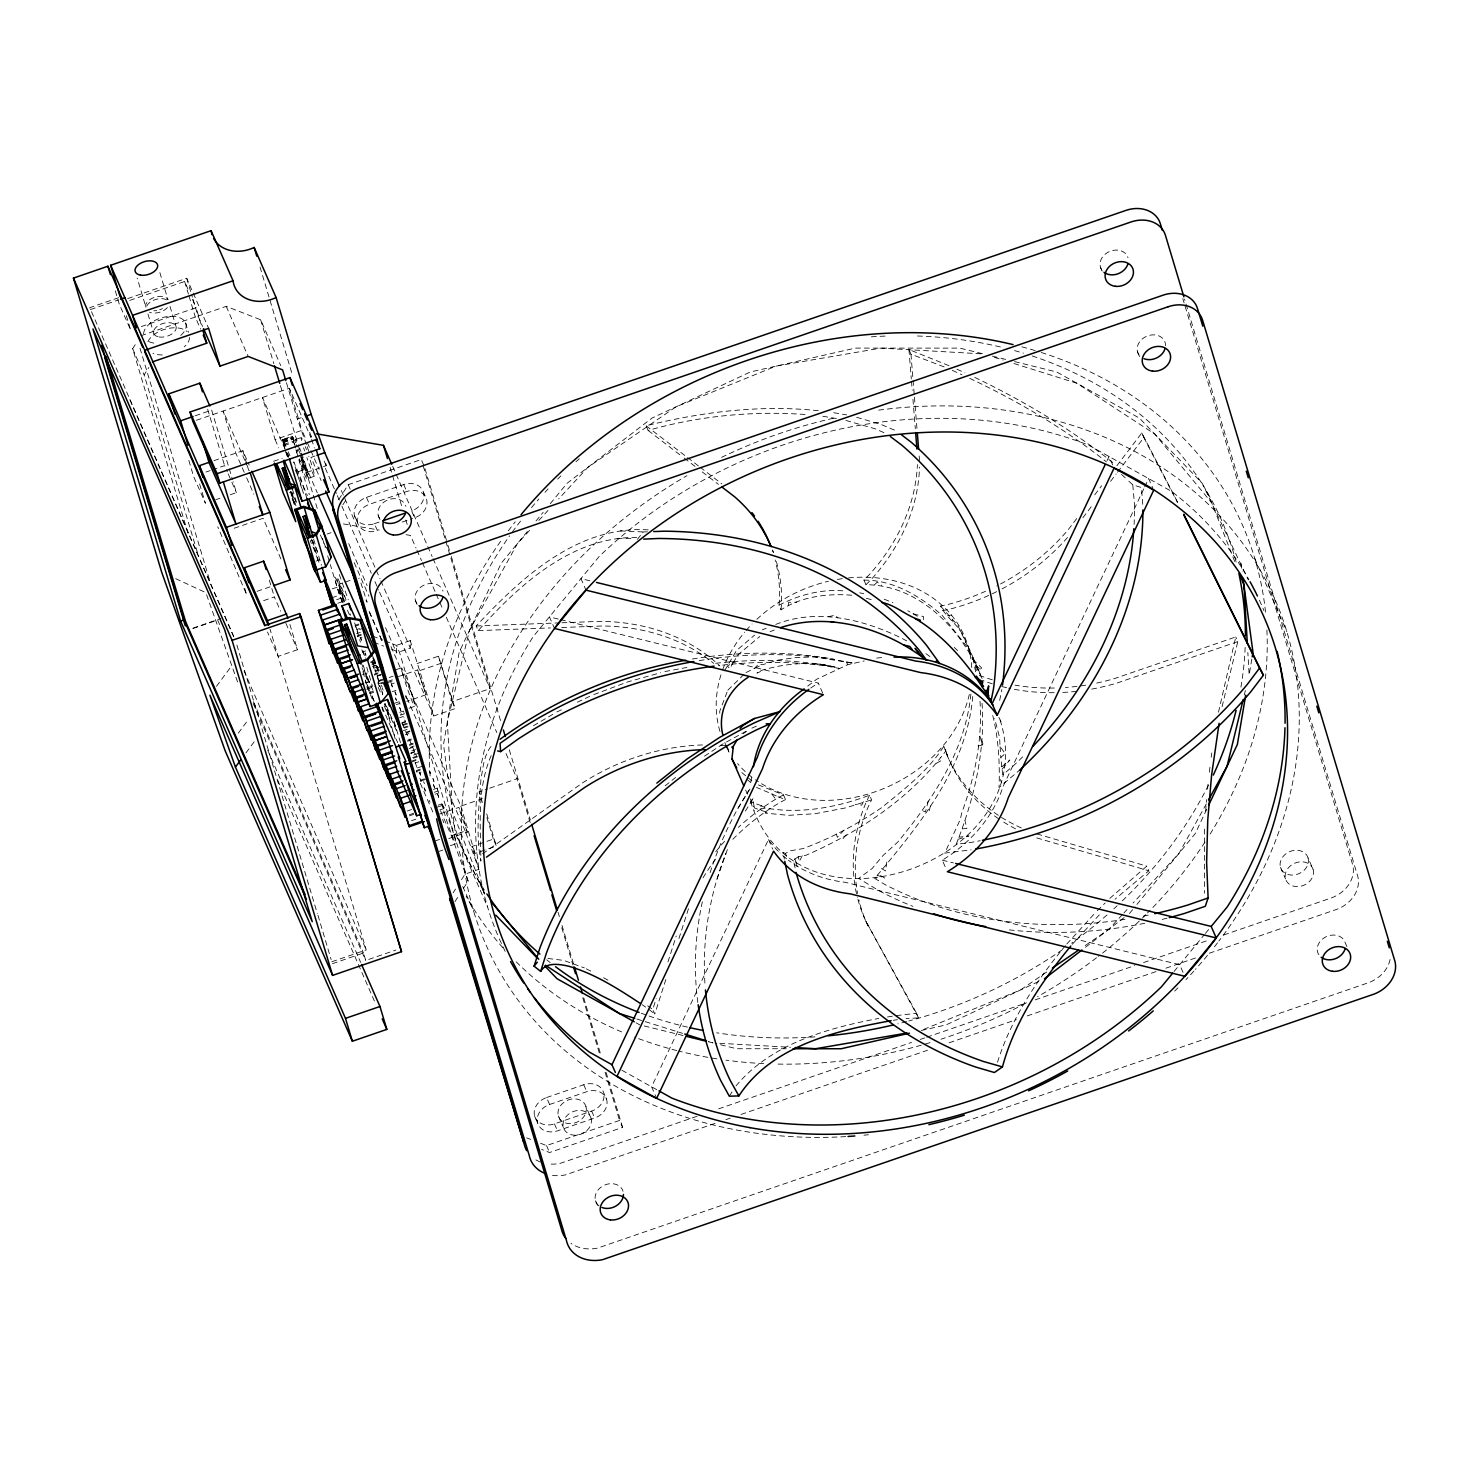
<?xml version="1.0" encoding="UTF-8"?>
<svg xmlns="http://www.w3.org/2000/svg" width="1469" height="1469" viewBox="0 0 1469 1469"><rect width="100%" height="100%" fill="white"/><g stroke="black" fill="none" stroke-linecap="round" stroke-linejoin="round"><path stroke-width="0.75" stroke-dasharray="5 3.75" d="M367.47 686.078L367.489 685.05L369.564 690.889M1204.58 829.122L1204.543 893.225M1205.682 811.053L1206.49 799.669M851.726 595.22C827.524 593.311 801.633 596.469 781.012 609.819L778.992 605.191L779.562 598.434A197.544 161.425 -23.7 0 0 775.191 560.001M781.012 609.819L781.6 603.08A197.544 161.425 -23.7 0 0 776.091 560.552M788.449 605.173L788.688 602.29L796.767 602.217M923.303 619.716L923.56 616.631L913.02 613.73L907.769 610.737M970.88 694.121C965.372 750.328 932.833 799.558 897.706 842.141L883.034 855.491L872.072 868.565L858.649 878.425L879.545 891.022A394.5 322.372 -23.7 0 0 912.873 906.336M972.772 696.398C966.565 767.956 918.749 825.817 874.679 878.425L885.274 884.705A390.387 319.012 -23.7 0 0 1126.08 919.172M1207.536 789.11L1208.179 782.775M1209.336 772.18L1210.162 765.771M1211.227 757.233L1211.778 752.954M284.105 446.117L282.544 439.58L292.349 436.256L297.215 446.907M886.799 862.009L885.532 870.952L881.382 868.436M992.713 715.495C998.663 738.778 999.893 763.715 999.03 787.549L1019.486 770.27M980.007 701.337C982.632 739.329 974.847 777.138 961.828 812.669L960.285 819.445L944.751 853.122L971.156 849.835M982.045 703.302C985.46 751.651 973.855 799.669 956.209 844.326L971.395 842.343A390.387 319.012 -23.7 0 0 980.245 840.709M750.806 782.353L751.944 775.632M750.622 801.431C796.363 952.206 1049.086 859.438 999.012 716.78M1251.808 659.085L1249.146 674.877L1247.842 652.42M1218.48 712.208L1235.76 636.958L1114.659 678.513A197.544 161.425 -23.7 0 1 1094.662 683.507M999.673 700.401L1001.895 689.53M1222.098 706.644L1237.798 641.604L1235.76 636.958M1244.28 694.966L1245.363 690.503M928.298 800.991L925.415 811.971L922.477 810.631M930.483 805.93L929.106 811.108L927.729 810.466M717.019 879.068L727.651 848.825M997.488 1062.252C1011.131 1018.935 1036.655 980.3 1065.466 945.595M665.843 979.511L654.788 1014.051L652.75 1009.423L656.202 998.626M667.954 961.92L676.236 936.01M678.953 938.489L689.31 906.098M727.063 692.119L719.718 711.363L719.883 714.944M778.331 851.341A131.384 107.366 -23.7 0 1 768.507 839.57L651.593 1086.803L656.661 1098.371M1107.075 460.623L1109.022 456.492L1114.09 468.06M1143.763 488.92L1003.18 786.209A131.384 107.366 -23.7 0 1 942.29 860.173L945.65 867.885M1144.755 486.863L1148.648 478.6L1152.871 488.241M1206.784 809.18L1195.215 833.639L1136.418 905.051M764.798 807.601L761.346 805.71L759.583 809.327L765.533 808.023C800.532 814.157 836.504 807.601 869.575 795.206L871.613 799.852L868.363 806.499A197.544 161.425 -23.7 0 0 857.584 893.629M766.965 812.541L765.808 811.916L765.202 813.128L788.467 815.332L815.056 813.734L845.52 807.913L871.613 799.852M863.405 801.725L861.734 805.141L855.087 804.443M869.575 795.206L866.324 801.854A197.544 161.425 -23.7 0 0 857.363 897.339M727.871 690.173L744.342 674.032M802.258 855.711L799.301 861.532L798.328 856.739L805.948 855.27C859.53 831.95 910.321 798.236 945.871 750.934L943.832 746.289C928.151 770.913 904.555 788.982 882.208 807.179L881.804 807.546C857.125 824.293 830.94 838.322 803.029 848.605L790.267 850.79L785.401 853.416L783.014 852.516L784.354 859.126M491.197 755.617C476.727 788.412 480.602 826.111 480.896 861.128C475.589 834.851 479.004 806.591 480.914 779.727C483.117 767.663 483.778 753.579 492.886 744.342M1206.343 803.855L1179.111 853.195L1133.15 902.958M298.078 471.788L303.973 469.603L301.237 460.091M710.151 872.604A394.5 322.372 -23.7 0 1 738.081 808.115L748.841 790.212M724.474 670.874L736.428 650.602L754.644 635.085M733.619 661.968L729.799 668.56L727.43 666.026L733.619 661.968L738.173 654.586L759.822 636.499M745.426 811.072L753.009 798.732L754.589 810.502M738.081 808.115L751.393 786.723M188.032 533.302L132.651 348.704L136.213 343.14M197.305 552.16L144.127 374.87L148.865 367.47M338.696 499.644L348.245 484.678L421.272 459.54L424.321 466.481M342.92 504.712L346.5 499.093M453.131 892.821L455.519 889.076M461.486 879.729L465.067 874.128L478.857 869.373L471.99 846.475L484.807 842.068M454.986 901.617L458.567 896.017M463.341 888.543L468.115 881.069L399.495 652.328L396.446 645.387L384.529 640.741M729.303 1096.186L732.645 1091.045M301.127 457.869L306.892 472.339L303.495 459.724M306.892 472.339L326.191 465.691L325.677 462.386M350.118 580.347L339.266 584.24L344.756 601.904M426.047 694.745L417.655 669.937L426.047 694.745L406.766 701.374M439.598 814.028L458.897 807.399L464.167 820.638L467.289 832.188L447.99 838.836M750.843 800.789L753.009 798.732M216.457 686.335L230.89 666.871M238.309 733.16L247.49 720.746M245.947 752.899L255.129 740.505M1076.685 518.557L1068.367 529.483A197.544 161.425 -23.7 0 1 996.772 585.929M1094.699 494.869L1101.64 485.762M1116.881 465.728L1141.817 432.933L1177.936 502.839M1082.873 517.731L1092.587 504.969M1110.601 481.299L1116.146 474.01M1117.523 472.192L1143.855 437.578L1141.817 432.933M648.196 529.868C577.501 525.388 520.981 577.905 476.213 625.978L478.251 630.623C519.402 584.368 573.167 535.359 639.29 537.489M637.399 539.38L643.183 531.962L647.407 531.815M527.389 531.466L501.26 563.196L459.136 652.291L443.509 744.544L455.482 833.639L487.543 906.869M535.983 521.036L543.163 512.332M550.287 503.665L567.034 483.319L651.979 418.096L750.292 371.988L855.289 348.098L959.808 348.116L983.514 353.956L880.867 348.116L775.999 366.13L676.052 406.803L587.839 467.362L558.716 498.872M1129.441 913.516L1135.023 906.74M1174.08 971.486L1204.011 935.11M1205.443 933.384L1211.19 926.425M377.9 683.177L380.508 680.074M1002.06 769.26L1009.846 760.006L1001.785 766.836L1002.776 774.806L1014.106 765.11A390.387 319.012 -23.7 0 0 1025.233 754.313M1066.825 943.979L1095.764 912.249M1072.278 944.292L1101.383 912.58M735.987 1085.922C770.986 1043.89 827.084 1028.208 878.774 1018.421M746.032 672.545L754.772 668.175L758.206 664.337L762.503 664.722L777.376 660.187L795.317 657.616L814.248 656.882L853.82 663.309L828.883 658.571A394.5 322.372 -23.7 0 0 696.122 661.142M844.106 829.948L837.422 837.367L836.228 833.823M846.273 834.906L843.133 838.395L842.563 836.724M529.611 530.382L517.363 543.659L469.437 630.495L447.329 721.958L452.544 811.824L484.733 893.96L455.482 833.639M538.811 520.43L547.992 510.477M1122.426 914.563L1108.636 929.491L1082.359 947.523M1123.969 912.892L1127.035 909.586M981.586 677.907C962.966 630.678 919.686 584.901 865.976 584.735L863.937 580.09L869.832 574.104A197.544 161.425 -23.7 0 0 917.39 464.626M865.976 584.735L871.851 578.749A197.544 161.425 -23.7 0 0 919.502 467.069M874.606 584.735L877.195 582.11L881.62 585.286M977.932 670.066L979.382 668.597L975.453 664.796M1097.325 910.707L1105.147 902.994M798.328 856.739L793.444 860.081L795.592 870.309M1109.829 898.367L1146.793 866.141L1148.813 870.786L1115.136 899.138M1001.785 766.836L1000.848 757.38L1005.292 753.615L1000.077 746.674L999.599 737.622L994.66 718.525M665.126 785.842L675.593 777.468M807.711 686.133L816.635 679.266L847.686 664.704L864.213 660.958M1085.481 947.266L1124.244 917.519M482.548 853.856L582.367 782.995A197.544 161.425 -23.7 0 1 703.118 744.93M1046.699 972.001L1020.422 990.033L922.569 1029.861M743.277 733.6L746.27 731.58M704.459 756.204L723.244 743.736L746.142 731.268M778.992 605.191C798.512 595.11 820.62 589.069 842.839 590.832M533.449 725.704L554.933 713.108M936.414 763.274L941.427 760.483L940.417 757.527M758.39 784.923L783.473 794.894L785.511 799.54L778.093 796.786L775.099 798.42L771.739 793.829L756.498 787.421M783.473 794.894L776.495 798.714A197.544 161.425 -23.7 0 0 738.319 827.378M785.511 799.54L778.515 803.341A197.544 161.425 -23.7 0 0 732.352 839.846M556.88 711.969L563.031 709.031M577.39 702.219L589.693 696.361M1038.473 981.567L946.183 1024.866L920.475 1030.705M754.772 668.175L762.503 664.722M760.593 671.498L756.939 673.114L758.555 671.315C784.262 663.18 813.312 660.26 839.644 668.487L825.707 665.916A390.387 319.012 -23.7 0 0 718.598 665.567M751.871 728.147L757.031 725.888M762.356 629.815L766.194 628.273M775.742 624.435C816.544 608.019 862.578 619.202 900.644 637.693L906.722 640.888M770.105 631.688L774.292 630.017M593.862 694.58L627.869 681.855L660.517 672.765M336.621 599.719L340.477 598.379L330.305 564.592M337.778 603.245L341.634 601.923L340.477 598.379M118.677 297.711L89.738 307.682L233.736 636.481M90.417 309.592L118.401 299.951M127.638 298.611L186.71 278.265L208.635 328.322M129.786 300.392L184.635 281.497L189.042 291.578M141.263 326.577L196.111 307.682L201.749 326.485M140.932 335.74L195.285 317.01L200.574 329.093M193.008 299.272L198.04 316.074L226.226 306.36L260.656 319.765L280.763 365.671M195.12 415.819L211.665 410.126L232.506 479.573M196.332 420.281L289.356 388.257L310.951 437.578M306.433 444.63L297.344 419.087L303.257 417.049M213.905 460.66L242.844 450.708L249.142 465.085M288.585 457.116L262.474 397.493L275.107 439.598L301.971 430.344L306.488 440.627M282.525 439.745L292.478 436.403L298.189 457.593M282.599 440.369L292.827 437.027M282.672 440.829L292.331 437.505M282.544 439.58L283.407 440.81L293.065 437.487M282.966 442.04L292.606 438.717M283.407 440.81L283.903 441.875L293.543 438.552M283.15 442.775L292.79 439.451M295.636 439.47L301.145 437.578M283.627 444.483L293.267 441.159M205.991 472.026L210.122 470.613M212.197 469.896L224.592 465.618L227.328 471.843M283.958 445.621L293.616 442.298M273.638 461.266L282.25 458.291M314.899 456.051L310.969 457.41L321.087 480.528M215.741 499.717L219.873 498.303M230.211 494.741L236.399 492.611L233.149 481.759M308.967 478.104L314.495 476.213A20.437 1.175 71 0 0 308.802 456.18M289.558 492.611L291.633 491.895L295.857 501.535M292.092 498.395L294.626 504.179L296.683 503.463M234.177 528.252L263.116 518.282L281.112 559.395M354.58 515.986A16.783 13.717 -23.7 0 0 374.393 523.698L377.423 530.64A16.783 13.717 -23.7 0 1 357.628 522.927L354.58 515.986A16.783 13.717 -23.7 0 1 366.479 497.367L403.7 484.55A16.783 13.717 -23.7 0 1 423.494 492.262L426.524 499.203A16.783 13.717 -23.7 0 1 414.644 517.822L411.595 510.9A16.783 13.717 -23.7 0 0 423.494 492.262M357.628 522.927A16.783 13.717 -23.7 0 1 369.527 504.289L406.729 491.491A16.783 13.717 -23.7 0 1 426.524 499.203M327.091 534.055L331.039 532.696M374.393 523.698L380.581 521.568M402.231 522.101L412.569 518.539M316 561.121L319.618 559.891M257.038 591.328L271.508 586.351M263.63 600.637L274.354 596.947L280.579 611.159M193.082 628.089L221.084 618.449M192.843 628.548L217.651 620.01L220.405 626.29M332.269 588.775L338.292 586.957L343.819 601.684M331.755 597.828L339.468 595.165M355.076 625.317L358.803 624.031M355.094 626.253L358.822 624.968M289.889 624.472L297.472 649.739L278.174 656.386L267.505 632.019M356.086 627.538L356.93 629.466L360.658 628.181M364.404 627.851L356.949 630.403L357.793 632.331L356.93 629.466M356.6 633.653L360.327 632.368M361.172 634.296L357.444 635.581L358.307 638.446L362.017 637.16M357.463 636.518L361.172 635.232M362.2 652.126L365.652 650.932M410.237 640.631L396.446 645.387L396.575 652.879L410.347 648.123L410.237 640.631L433.777 715.954L455.151 708.609L438.46 656.184L417.104 663.547M371.124 661.913L374.834 660.646M371.969 663.841L375.678 662.574M371.969 664.778L375.697 663.511M381.279 666.393L373.824 668.946L372.979 666.081L376.688 664.796M372.814 666.706L376.541 665.439M377.533 666.724L373.824 668.009L372.979 666.081M362.568 674.602L369.453 672.233M374.668 670.874L378.396 669.589M375.348 671.553L382.785 669.001M374.32 674.124L378.047 672.839M374.338 675.061L378.066 673.775M382.619 679.229L378.892 680.514L377.184 675.722L384.639 673.151M377.037 676.346L380.765 675.061M396.024 669.699L401.551 667.807M365.12 682.993L369.417 681.524L372.942 690.32M363.265 665.31L368.278 682.057L366.222 682.773L361.833 668.12M389.248 677.484L393.104 676.162M385.135 679.266L377.698 681.836L379.406 686.629L378.561 684.701L385.998 682.13M398.356 676.585L417.655 669.937M367.213 687.823L371.528 686.317M378.543 683.764L385.98 681.194M388.477 681.157L392.333 679.816M420.134 670.488L441.508 663.125M366.681 689.255L375.293 686.298M387.467 682.644L393.251 680.661M390.717 682.149L391.562 684.077L395.51 682.571M369.325 692.633L373.64 691.146M369.343 693.754L373.659 692.321M392.131 691.697L396.006 690.375M394.463 703.302L400.247 701.319M396.281 704.624L399.99 703.357L399.146 701.429L400.009 704.294M409.098 708.26L414.607 706.369A20.437 1.175 71 0 0 406.27 678.586A20.437 1.175 71 0 0 403.351 676.291A20.437 1.175 71 0 0 414.607 706.369M399.66 712.336L403.369 711.051L404.214 712.979L400.504 714.265M400.504 715.201L404.232 713.916L403.369 711.051M399.495 717.772L403.222 716.486M438.46 656.184L452.103 701.668L490.003 688.63L422.595 463.91M402.01 722.619L405.738 721.334M401.863 723.244L405.591 721.958L403.883 717.166M402.855 724.548L406.582 723.262M402.873 725.484L408.455 723.556M403.718 727.412L407.427 726.127M404.379 728.091L408.107 726.806M403.369 730.662L407.078 729.377M406.234 732.241L409.961 730.974M406.087 732.884L409.796 731.599M405.224 734.812L408.933 733.527M407.574 740.284L411.302 739.017M407.592 741.221L411.32 739.954M409.429 744.452L413.156 743.167M409.447 745.389L413.175 744.104M410.292 747.317L414.019 746.032M409.098 748.639L412.826 747.354M411.816 750.861L415.543 749.576M414.662 751.522L410.953 752.807L411.797 754.735L415.507 753.45M410.806 753.432L414.515 752.146M413.67 755.029L419.253 753.101M412.66 757.582L416.37 756.315M413.322 758.279L420.758 755.709M412.293 760.832L416.021 759.565M412.312 761.768L416.039 760.501M415.011 763.072L418.738 761.787M417.527 767.901L423.109 765.992M420.244 769.187L416.517 770.472L417.38 773.337L421.107 772.051M420.263 770.123L416.535 771.409L417.38 773.337M424.468 778.827L420.74 780.112L421.603 782.977L419.895 778.184M420.758 781.049L428.195 778.478M433.41 789.422L437.138 788.137L437.982 790.065L438.827 792.929L435.118 794.215M434.273 792.287L437.982 791.001L438.827 792.929M407.299 810.961L411.595 809.492M409.41 814.689L413.707 813.22M438.129 805.159L441.857 803.892L442.702 805.82L443.565 808.684L439.837 809.952M409.41 815.846L413.725 814.359M482.383 802.551L479.151 791.809L487.561 788.908M489.673 788.174L517.051 778.754L530.18 822.567M437.266 807.142L442.775 805.251M411.54 820.675L415.837 819.206M390.974 646.599L460.825 806.095L482.181 798.75L479.151 791.809M435.705 840.764L439.562 839.423M440.48 810.723L451.442 835.806L465.232 831.05L478.857 869.373M450.322 845.722L455.831 843.812A20.437 1.175 71 0 0 447.512 816.048A20.437 1.175 71 0 0 444.593 813.753A20.437 1.175 71 0 0 455.831 843.812M439.011 851.396L442.867 850.055M486.937 841.315L493.345 839.111L496.375 846.052L475.02 853.416L471.99 846.475M331.792 961.754L366.24 949.892L270.021 629.191M332.471 963.664L363.486 952.995L365.708 960.451L395.859 950.057M546.56 1097.545L583.762 1084.746A16.783 13.717 -23.7 0 1 603.557 1092.459L606.605 1099.4A16.783 13.717 -23.7 0 1 594.706 1118.019L557.486 1130.836A16.783 13.717 -23.7 0 1 537.691 1123.124L534.661 1116.183A16.783 13.717 -23.7 0 1 546.56 1097.545L549.59 1104.486A16.783 13.717 -23.7 0 0 537.691 1123.124M549.59 1104.486L586.792 1091.687A16.783 13.717 -23.7 0 1 606.605 1099.4M534.661 1116.183A16.783 13.717 -23.7 0 0 554.456 1123.895L591.658 1111.097A16.783 13.717 -23.7 0 0 603.557 1092.459M540.555 1143.268L546.523 1145.581L619.551 1120.443L622.599 1127.384L549.553 1152.522L541.602 1149.419M696.967 1116.311L560.405 1163.319A34.668 28.333 -23.7 0 1 548.047 1163.889M718.653 1108.838L911.588 1042.421M920.255 1039.446L924.589 1037.94M926.755 1037.206L1026.482 1002.868M1035.149 999.893L1134.858 965.555M1143.543 962.562L1208.565 940.178M1223.75 934.963L1332.126 897.651A30.739 25.12 -23.7 0 0 1352.82 865.241L1184.767 305.093M715.036 1123.399L565.455 1174.888A34.668 28.333 -23.7 0 1 549.204 1174.741M725.87 1119.653L730.222 1118.166M741.055 1114.438L927.49 1050.262M949.158 1042.788L1016.364 1019.651M1027.198 1015.924L1157.278 971.156M1165.945 968.163L1196.299 957.715M1209.299 953.234L1337.194 909.201A30.739 25.12 -23.7 0 0 1357.889 876.809L1184.565 299.088M1237.798 641.604L1116.697 683.158A197.544 161.425 -23.7 0 1 1089.961 689.402M818.343 410.714C760.63 404.544 702.182 411.871 646.066 425.771L648.104 430.417C699.575 415.69 754.038 410.604 807.417 414.644M957.935 839.35L968.916 835.953L958.743 837.22M876.681 658.112L885.238 657.176M965.794 642.467C962.213 627.098 947.083 619.312 940.527 606.054L948.405 604.347A197.544 161.425 -23.7 0 0 985.534 591.291M942.565 610.7L950.443 608.992A197.544 161.425 -23.7 0 0 996.937 591.511M947.468 615.786L951.508 614.905L952.995 621.92M981.494 744.361L982.926 744.048L982.118 741.037M978.079 745.977L982.375 745.058L979.952 736.098M828.479 616.649L835.328 615.217L837.844 617.916M692.358 659.012C739.036 651.428 787.255 650.877 833.859 659.177M664.888 671.553L686.923 667.44M887.46 1016.989L893.978 1015.924M893.244 1020.331L897.467 1019.633M962.305 828.902L966.896 828.332L964.894 820.271M896.237 1015.648L916.546 1013.224L918.584 1017.87L906.079 1018.605M715.605 663.29C754.772 658.846 794.821 659.25 833.566 666.687M476.213 625.978L559.689 622.874M561.929 622.783L600.288 621.35A197.544 161.425 -23.7 0 1 719.865 665.934M478.251 630.623L550.434 627.924M561.709 627.502L602.327 625.996A197.544 161.425 -23.7 0 1 713.659 663.345M620.322 530.897L643.183 531.962M617.219 538.315L633.359 538.572M817.37 664.117L820.694 664.098M786.282 1048.737L736.667 1048.737L715.109 1043.431M547.919 958.486L563.729 960.395L584.313 967.887M719.792 1043.284L790.506 1047.305M863.937 580.09C893.74 579.998 920.659 596.506 942.364 615.566L967.41 647.333L978.538 671.039L981.641 667.899L973.286 659.838M720.691 745.205L726.824 745.756M833.804 412.734L846.621 414.882M822.787 416.26L837.33 418.683M343.452 523.919L379.204 530.07M406.032 534.679L410.494 535.451L416.002 548.047M370.463 662.097L374.742 662.831L380.14 675.171M823.723 664.814L835.439 667.183M859.751 592.797L863.699 593.678M856.629 417.269L881.271 424.541L896.457 430.931M845.85 420.428L875.157 428.783L887.074 434.034M992.383 356.141L1005.696 359.409M1014.565 361.594L1056.707 371.988L1139.411 418.096L1202.266 483.319L1248.319 579.943M589.822 580.788L580.953 578.602L586.021 590.152M558.33 619.073L549.424 616.87L554.492 628.438M560.552 619.624L818.325 683.122L823.393 694.69M942.29 860.173L953.399 862.909M644.212 1025.95L684.132 1035.792M708.517 1041.796L712.961 1042.898L708.609 1041.521M866.379 598.305L873.027 600.087M1036.912 833.915L1146.793 866.141M1036.747 837.899L1148.813 870.786M948.937 365.671L908.944 349.53L910.964 354.176L944.53 367.066M1128.871 481.171L1132.783 484.862L1141.395 487.506L1142.845 505.593M994.384 357.353L1003.07 360.089M1013.941 363.504L1076.942 383.262L1154.799 434.071L1211.741 502.875L1234.841 561.856M636.903 1019.027L682.534 1033.35M884.209 599.205L892.932 602.749M877.011 875.157L884.944 878.205L877.746 873.871M372.612 636.095L382.546 639.97M373.659 642.247L383.593 646.121M391.544 649.225L399.495 652.328M526.655 1137.851L530.621 1139.393M761.346 805.71L752.201 802.331L750.218 798.732M765.808 811.916L754.735 808.115L750.934 801.78M956.907 369.196L964.858 372.851M952.316 370.353L961.956 374.797M969.687 378.341C1018.054 401.147 1064.401 428.599 1106.377 461.817M771.739 793.829L778.093 796.786M175.711 578.657L205.825 592.65M586.296 968.861L592.246 971.762M974.792 377.404C1024.389 401.331 1072.15 429.627 1114.953 464.369M603.594 977.748L609.121 980.778M636.095 1022.81L639.768 1024.866M621.864 1070.222L657.12 1089.888M913.02 613.73L918.162 616.723M647.664 1005.843L652.75 1009.423M642.137 1004.686L645.644 1007.146M925.892 653.668L932.797 658.608M646.066 425.771L685.748 456.198M687.547 457.575L698.363 465.875M700.18 467.271L721.812 483.87M648.104 430.417L682.369 456.694M684.168 458.071L695.002 466.371M702.2 471.916L718.433 484.366M649.151 1009.607L654.788 1014.051M741.827 772.584L751.742 780.755M746.601 779.139L753.028 784.446M1121.563 474.469L1126.062 478.563M954.244 647.407L957.586 650.528M940.527 606.054L957.788 625.372L974.314 660.407L976.646 671.829M303.863 469.805L299.474 458.842M326.191 465.691L322.868 458.108M359.115 578.033L358.711 578.639M339.394 584.038L345.729 600.472M467.289 832.188L458.75 807.601M857.914 899.395A197.544 161.425 -23.7 0 0 865.92 921.302L916.546 1013.224M865.92 921.302L918.584 1017.87M1143.855 437.578L1177.569 502.71M998.883 717.331L1002.648 725.098M726.457 745.444L728.863 750.402M297.197 449.643L297.803 450.965M287.557 452.966L288.842 455.923M365.983 600.105L367.085 602.198L359.795 579.484M1254.783 558.459L1286.844 631.688M1206.673 491.307L1211.741 502.875M1100.428 267.211L1102.117 271.067M1137.557 351.991L1140.091 357.775M1308.053 857.914A14.598 11.936 -23.7 0 1 1290.351 874.955A14.598 11.936 -23.7 0 1 1284.402 855.105A14.598 11.936 -23.7 0 1 1308.053 857.914L1313.121 869.483A14.598 11.936 -23.7 0 1 1295.419 886.505A14.598 11.936 -23.7 0 1 1289.47 866.673A14.598 11.936 -23.7 0 1 1313.121 869.483M1346.871 946.55L1345.182 942.694A14.598 11.936 -23.7 0 0 1326.195 936.708A14.598 11.936 -23.7 0 0 1318.978 954.997M1280.491 867.408L1285.559 878.958M1183.041 972.405L1179.662 964.711L845.079 882.281A131.384 107.366 -23.7 0 1 788.357 860.173M968.053 646.085L982.192 678.403M1000.224 779.47L1001.491 782.353M943.832 746.289L948.148 757.655A197.544 161.425 -23.7 0 0 999.967 819.702M846.419 661.803L847.686 664.704M772.437 550.251L773.41 552.473A197.544 161.425 -23.7 0 0 771.886 548.525M875.891 877.287L876.387 878.425M785.401 853.416L786.668 856.317M768.507 839.57L772.731 849.211M724.823 742.543L729.046 752.165M745.628 790.028L747.464 794.215M403.7 484.55L406.729 491.491M392.664 466.334L432.143 556.512M433.061 558.606L490.003 688.63M416.921 550.14L421.53 560.625M422.448 562.719L435.301 592.08M436.22 594.192L438.974 600.472M439.892 602.584L442.646 608.864M446.319 617.255L496.834 732.609M506.015 753.597L517.051 778.754M378.304 515.803L379.994 519.659M415.433 600.601L417.123 604.457M366.479 497.367L369.527 504.289M452.103 701.668L455.151 708.609M348.245 484.678L351.275 491.619M341.322 490.499L375.366 568.264M376.303 570.358L379.975 578.768M380.893 580.879L410.347 648.123M311.538 436.826L309.702 432.62L311.024 437.027M325.328 468.299L336.364 493.492M337.282 495.586L340.955 503.977M341.873 506.089L371.29 573.241M374.962 581.632L378.635 590.042M379.553 592.136L433.777 715.954M307.388 442.683L319.085 469.401M348.704 543.585L367.121 585.617M385.521 627.649L396.575 652.879M583.762 1084.746L586.792 1091.687M354.213 562.645L368.903 596.212M591.658 1111.097L594.706 1118.019M298.115 449L300.87 455.261M301.788 457.355L317.322 492.849M369.453 611.875L382.252 641.127M585.929 1106.506A14.598 11.936 -23.7 0 1 568.228 1123.546A14.598 11.936 -23.7 0 1 562.278 1103.715A14.598 11.936 -23.7 0 1 585.929 1106.506L590.997 1118.074A14.598 11.936 -23.7 0 1 573.296 1135.115A14.598 11.936 -23.7 0 1 567.346 1115.265A14.598 11.936 -23.7 0 1 590.997 1118.074M369.16 611.673L381.958 640.925M465.232 831.05L405.756 695.259A20.437 1.175 71 0 1 406.858 698.344M479.665 882.41L484.733 893.96M226.226 306.36L248.151 356.434M433.759 780.425L432.914 778.497L434.622 783.289L433.777 781.361M391.58 685.013L392.425 686.941L391.562 684.077M429.554 771.739L430.399 773.649L429.536 770.803M283.903 441.875L287.373 449.808M288.236 451.791L289.981 455.757M296.059 469.639L307.407 495.549M396.281 699.832L395.436 697.904L397.144 702.696M434.255 786.539L433.41 784.611L435.118 789.404L434.273 787.476M438.478 796.18L437.633 794.252L439.341 799.044L438.497 797.116M295.471 470.374L298.923 478.288M404.746 720.03L405.591 721.958M443.565 808.684L441.857 803.892M320.407 534.991L326.467 548.818M373.677 658.204L378.249 668.652M402.047 722.968L416.682 756.406M372.795 657.947L378.194 670.286M275.107 439.598L278.706 447.825M468.115 881.069L451.442 835.806M377.184 675.722L378.892 680.514M381.407 685.362L382.252 687.272M423.605 781.71L424.449 783.638M382.271 688.208L383.115 690.136M365.891 654.862L365.046 652.934L365.891 655.798M382.766 693.386L381.922 691.477L382.785 694.323M429.187 800.311L430.031 802.239M361.815 649.794L365.469 658.149M378.267 687.363L381.022 693.625M386.494 706.148L396.557 729.101M420.318 783.363L433.116 812.596M396.263 730.295L384.658 703.761L395.253 738.907M384.18 705.854L389.707 718.47L385.209 703.449M462.772 886.505L473.771 911.606M382.124 707.048L397.75 742.708M360.988 662.244L369.435 682.681L369.417 681.524M361.98 667.661L368.278 682.057M558.367 1115.999L563.435 1127.568M595.496 1200.797L598.03 1206.582M365.322 680.9L374.54 701.925M366.791 686.519L373.199 701.117M554.456 1123.895L557.486 1130.836M192.568 299.621L196.111 307.682M198.04 316.074L202.612 326.485M546.523 1145.581L549.553 1152.522M244.809 460.348L223.196 411.026L235.83 453.113L245.727 475.717M245.709 462.404L249.308 470.631M246.627 477.774L253.843 494.227M228.228 473.918L230.945 480.143M231.863 482.236L236.399 492.611M285.904 623.333L297.472 649.739M132.651 348.704L144.127 374.87M129.915 399.807L233.736 636.848M244.056 670.892L366.24 949.892M253.421 701.686L363.486 952.995M253.127 703.357L365.708 960.451M267.725 750.218L360.639 962.36M277.641 780.057L374.889 1002.152M343.067 602.878L338.054 586.774M307.186 446.76L309.463 453.15M339.284 574.544L348.226 599.701M367.305 676.676L369.417 682.644M373.787 700.529L371.657 694.525L371.675 695.7M206.596 594.798L238.657 684.995M945.871 750.934L948.148 757.655M394.004 721.114L400.523 742.726M381.867 707.14L383.189 711.529M1182.784 298.501L1184.106 302.889M424.982 468.666L447.366 543.328M448.027 545.513L450.671 554.309M451.332 556.494L500.727 721.169M509.284 749.723L530.364 819.977M558.036 912.194L559.358 916.601M561.984 925.378L573.846 964.894M583.726 997.837L600.858 1054.926M606.128 1072.48L622.599 1127.384M561.727 927.692L572.91 964.931M582.752 997.782L599.848 1054.742M605.099 1072.26L619.551 1120.443M390.056 467.344L401.937 506.897M405.885 520.081L407.207 524.47M486.698 813.789L496.375 846.052M486.9 817.609L493.345 839.111M460.825 806.095L475.02 853.416M437.138 788.137L437.982 791.001M416.865 767.222L415.176 762.429L416.021 765.294M260.031 267.046L292.698 375.991M311.685 439.213L314.311 448.008M372.814 656.386L374.742 662.831M372.318 660.499L382.619 694.855M289.356 388.257L301.971 430.344M286.437 382.693L297.344 419.087M354.635 622.838L360.438 642.155M363.008 650.749L364.955 657.194M366.717 667.165L372.52 686.482M260.656 319.765L273.822 363.633M280.395 385.576L297.491 442.61M298.152 444.795L300.135 451.369M300.796 453.572L312.64 493.051M313.283 495.255L317.231 508.403M298.85 459.779L309.335 494.704M322.445 538.388L325.053 547.111M327.679 555.851L329.644 562.407M306.856 498.395L300.649 477.682L293.727 461.89L302.541 491.215M299.547 480.308L304.414 496.54M313.65 539.27L321.454 565.234M285.372 450.34L287.281 456.675M312.493 540.702L319.636 564.5M311.446 539.013L318.589 562.811M292.441 489.269L297.105 504.4M292.037 492.831L295.948 505.813M292 495.237L294.608 503.885M290.972 492.005L294.626 504.179M290.311 491.381L294.204 504.363M242.844 450.708L248.72 470.319M186.71 278.265L192.366 297.16M184.635 281.497L188.399 294.039M189.024 296.132L195.285 317.01M269.304 580.09L274.354 596.947M185.571 322.794L188.436 332.325M207.662 409.19L224.592 465.618M159.864 272.61L168.017 299.768A11.679 6.702 -16.7 0 0 154.282 297.399A11.679 6.702 -16.7 0 0 145.964 307.37L137.205 278.118M170.018 306.433L175.913 326.1M244.772 588.445L246.7 594.89L217.761 526.783M199.6 483.944L205.403 503.279L193.577 476.305L188.436 459.118M147.965 314.017L153.878 333.702M236.895 645.056L317.286 913.424M317.965 915.334L331.131 959.569M140.014 348.263L209.883 581.1M126.352 315.67L130.723 330.213L119.246 304.028L114.839 289.32M794.802 858.796L797.208 866.985L795.445 858.3M405.591 695.92L406.289 698.344M288.199 457.079L287.226 453.517M296.885 450.193L297.252 451.717M975.636 671.792L972.515 656.312M1240.993 563.215L1242.168 571.937M1132.783 484.862L1134.362 502.747A390.387 319.012 -23.7 0 1 1134.105 524.341M910.964 354.176L914.251 394.904M914.434 397.163L916.987 428.838M919.172 455.996L919.539 460.531M908.944 349.53L911.313 378.947M911.496 381.205L912.212 390.258M912.947 399.311L915.316 428.728M1000.077 746.674L1000.848 757.38M314.495 476.213A20.437 1.175 71 0 1 306.837 457.612M304.616 450.965A20.437 1.175 71 0 1 303.624 447.861M301.549 440.535A20.437 1.175 71 0 1 302.541 439.8M305.332 446.613A20.437 1.175 71 0 1 306.47 449.624M162.453 308.545A11.679 6.702 -16.7 0 1 159.699 309.739M156.761 310.51A11.679 6.702 -16.7 0 1 153.823 310.804M301.531 453.095A20.437 1.175 71 0 1 309.041 477.847A20.437 1.175 71 0 1 301.31 459.522M296.04 442.426A20.437 1.175 71 0 1 297.013 441.71M299.823 448.504A20.437 1.175 71 0 1 300.943 451.516M349.475 614.721A20.437 1.175 71 0 1 347.015 609.139M343.654 600.142A20.437 1.175 71 0 1 337.007 577.115A20.437 1.175 71 0 1 346.39 601.096M350.099 613.803A20.437 1.175 71 0 1 350.338 615.401M442.573 819.482A20.437 1.175 71 0 1 443.73 822.732M167.393 307.535A11.679 6.702 -16.7 0 1 149.489 312.218M146.771 306.066A11.679 6.702 -16.7 0 1 156.43 299.254A11.679 6.702 -16.7 0 1 167.631 300.594M189.611 337.484A21.906 12.56 -16.7 0 1 184.341 346.757M162.38 354.929A21.906 12.56 -16.7 0 1 152.96 353.313M147.892 341.744A21.906 12.56 -16.7 0 1 166.015 328.964A21.906 12.56 -16.7 0 1 186.985 331.498M143.613 333.794A21.906 12.56 -16.7 0 1 173.471 316.404A21.906 12.56 -16.7 0 1 179.622 336.364M153.859 343.122A21.906 12.56 -16.7 0 1 146.239 339.78M379.663 518.612A14.598 11.936 -23.7 0 1 386.88 500.323A14.598 11.936 -23.7 0 1 405.866 506.328M540.427 1162.034A34.668 28.333 -23.7 0 1 533.835 1158.545M1101.787 270.002A14.598 11.936 -23.7 0 1 1109.003 251.732A14.598 11.936 -23.7 0 1 1127.99 257.718M1245.143 647.388A413.432 337.833 -23.7 0 1 1240.809 687.859M1208.436 785.144A413.432 337.833 -23.7 0 1 1118.845 904.169M1117.174 905.73A413.432 337.833 -23.7 0 1 1113.814 908.834M1107.02 914.93A413.432 337.833 -23.7 0 1 1071.636 943.19M1062.289 949.8A413.432 337.833 -23.7 0 1 908.852 1020.973M906.667 1021.561A413.432 337.833 -23.7 0 1 897.834 1023.838M814.964 1036.894A413.432 337.833 -23.7 0 1 716.67 1032.799M687.455 1027.125A413.432 337.833 -23.7 0 1 641.255 1013.224M550.232 962.599A413.432 337.833 -23.7 0 1 546.743 959.808M484.384 890.104A413.432 337.833 -23.7 0 1 509.633 535.818M512.295 532.09A413.432 337.833 -23.7 0 1 521.605 519.751M531.484 507.576A413.432 337.833 -23.7 0 1 538.884 499.019M544.981 492.28A413.432 337.833 -23.7 0 1 548.084 488.938M557.651 479.114A413.432 337.833 -23.7 0 1 560.901 475.901M575.921 461.817A413.432 337.833 -23.7 0 1 579.337 458.787M871.374 336.823A413.432 337.833 -23.7 0 1 887.368 336.015M917.482 335.997A413.432 337.833 -23.7 0 1 1001.142 347.143M1014.583 350.614A413.432 337.833 -23.7 0 1 1023.452 353.184M1032.193 355.957A413.432 337.833 -23.7 0 1 1236.788 564.647M786.613 858.796A131.384 107.366 -23.7 0 1 779.91 852.901M810.723 688.061A131.384 107.366 -23.7 0 1 818.325 683.122M599.058 1205.884A14.598 11.936 -23.7 0 1 602.4 1186.217A14.598 11.936 -23.7 0 1 623.058 1191.304M416.792 603.392A14.598 11.936 -23.7 0 1 424.008 585.121A14.598 11.936 -23.7 0 1 442.995 591.107M1138.916 354.8A14.598 11.936 -23.7 0 1 1147.895 335.795A14.598 11.936 -23.7 0 1 1165.541 345.637M1041.227 352.468A430.656 351.917 -23.7 0 1 1265.727 614.005M1266.902 630.036A430.656 351.917 -23.7 0 1 1209.85 834.484M1204.984 842.104A430.656 351.917 -23.7 0 1 1147.509 912.965M1145.893 914.599A430.656 351.917 -23.7 0 1 1140.954 919.465M1139.301 921.063A430.656 351.917 -23.7 0 1 1098.371 956.337M1096.572 957.733A430.656 351.917 -23.7 0 1 1037.628 996.643M1025.564 1003.272A430.656 351.917 -23.7 0 1 940.986 1039.207M930.079 1042.623A430.656 351.917 -23.7 0 1 923.468 1044.551M921.265 1045.194A430.656 351.917 -23.7 0 1 774.989 1064.015M763.715 1063.611A430.656 351.917 -23.7 0 1 725.961 1060.159M716.909 1058.855A430.656 351.917 -23.7 0 1 710.151 1057.735M707.893 1057.349A430.656 351.917 -23.7 0 1 678.972 1051.143M676.787 1050.592A430.656 351.917 -23.7 0 1 634.479 1037.096M621.699 1031.936A430.656 351.917 -23.7 0 1 515.49 961.148M502.857 947.744A430.656 351.917 -23.7 0 1 466.242 896.31M430.142 775.981A430.656 351.917 -23.7 0 1 501.59 539.949M508.292 530.823A430.656 351.917 -23.7 0 1 515.27 521.789M1021.873 346.831A430.656 351.917 -23.7 0 1 1039.116 351.789M1390.078 959.477A30.739 25.12 -23.7 0 1 1369.273 982.43L597.534 1248.117A34.668 28.333 -23.7 0 1 570.964 1243.343M878.737 410.126A430.656 351.917 -23.7 0 1 1253.424 558.954A430.656 351.917 -23.7 0 1 1218.884 941.06M1217.489 942.878A430.656 351.917 -23.7 0 1 1213.265 948.276M1207.481 955.401A430.656 351.917 -23.7 0 1 1195.435 969.375M1193.893 971.101A430.656 351.917 -23.7 0 1 1186.016 979.566M1177.954 987.829A430.656 351.917 -23.7 0 1 1174.667 991.079M868.491 1134.747A430.656 351.917 -23.7 0 1 863.956 1135.206M845.74 1136.602A430.656 351.917 -23.7 0 1 469.547 895.98A430.656 351.917 -23.7 0 1 686.941 475.699M721.518 457.392A430.656 351.917 -23.7 0 1 836.228 417.618M505.207 951.398A416.058 339.982 -23.7 0 1 498.45 936.836M497.55 934.725A416.058 339.982 -23.7 0 1 533.339 636.426L599.113 556.549A416.058 339.982 -23.7 0 1 1088.768 445.217L1171.472 491.325A416.058 339.982 -23.7 0 1 1248.944 579.741M1259.374 600.178A416.058 339.982 -23.7 0 1 1263.946 610.682M848.458 577.923A131.384 107.366 -23.7 0 1 971.725 667.605M969.32 694.433A131.384 107.366 -23.7 0 1 882.171 789.184A131.384 107.366 -23.7 0 1 755.433 779.764M752.073 777.303A131.384 107.366 -23.7 0 1 746.895 773.061M745.242 771.574A131.384 107.366 -23.7 0 1 737.548 763.586M728.697 751.265A131.384 107.366 -23.7 0 1 725.576 745.554M719.994 731.489A131.384 107.366 -23.7 0 1 721.15 674.216M722.528 670.121A131.384 107.366 -23.7 0 1 744.673 632.147M746.105 630.476A131.384 107.366 -23.7 0 1 752.091 623.976M756.829 619.33A131.384 107.366 -23.7 0 1 828.424 581.265M837.367 579.447A131.384 107.366 -23.7 0 1 846.254 578.162M1076.502 691.311A197.544 161.425 -23.7 0 1 1060.802 692.523M1054.118 692.689A197.544 161.425 -23.7 0 1 1008.652 688.153M1006.577 687.676A197.544 161.425 -23.7 0 1 998.369 685.601M992.328 683.819A197.544 161.425 -23.7 0 1 982.486 680.386M1085.701 685.142A197.544 161.425 -23.7 0 1 1065.484 687.492M1054.32 688.025A197.544 161.425 -23.7 0 1 1015.024 685.142M992.291 679.798A197.544 161.425 -23.7 0 1 978.538 675.005M1148.225 915.114A390.387 319.012 -23.7 0 1 1141.597 916.436M1067.541 537.47A197.544 161.425 -23.7 0 1 998.791 590.575M703.045 877.819A197.544 161.425 -23.7 0 1 717.772 856.445M715.734 851.8A197.544 161.425 -23.7 0 1 725.741 840.048M1015.538 828.828A197.544 161.425 -23.7 0 1 1003.731 822.126M1021.304 827.928A197.544 161.425 -23.7 0 1 946.109 753.009M697.83 1002.464A394.5 322.372 -23.7 0 1 702.549 900.864M867.959 925.947A197.544 161.425 -23.7 0 1 858.906 899.891M704.918 983.11A390.387 319.012 -23.7 0 1 725.833 853.214M1167.047 918.198A394.5 322.372 -23.7 0 1 1160.381 919.851M1144.773 923.285A394.5 322.372 -23.7 0 1 1009.313 929.895M300.3 455.629A21.172 1.212 71 0 1 307.315 479.371A21.172 1.212 71 0 1 299.199 459.834M296.922 452.966A21.172 1.212 71 0 1 295.912 449.771M294.333 444.373A21.172 1.212 71 0 1 295.379 442.848M342.204 602.308A21.172 1.212 71 0 1 334.73 577.115A21.172 1.212 71 0 1 344.095 600.564M287.483 456.951A21.172 1.212 71 0 1 285.996 452.195M284.821 448.155A21.172 1.212 71 0 1 285.555 445.805M312.383 540.188L310.308 540.904L315.376 552.473L317.451 551.756L312.383 540.188M395.785 693.717L394.941 691.789L396.63 696.581L395.785 693.717M400.504 709.472L399.66 707.544L401.368 712.318L400.504 709.472M361.154 639.107L360.309 637.179L362.017 641.971L361.154 639.107M420.226 773.998L419.381 772.07L421.089 776.862L420.226 773.998M424.963 789.753L424.119 787.825L425.826 792.617L424.963 789.753M159.019 336.952A11.679 6.702 -16.7 0 0 176.243 327.826A11.679 6.702 -16.7 0 0 159.423 324.943A11.679 6.702 -16.7 0 0 159.019 336.952"/><path stroke-width="1.5" d="M386.2 731.176L373.291 735.62L375.403 740.431L386.163 736.722L375.403 740.431L383.997 769.077L369.068 725.98L381.995 721.536M390.423 740.798L377.515 745.242L388.202 778.699L383.997 767.975M392.498 751.173L381.72 754.882L392.425 788.339L388.22 777.615M396.722 760.813L385.943 764.523L396.648 797.979L392.443 787.255M398.778 771.188L390.166 774.145L400.872 807.601L396.667 796.914M348.226 644.469L335.318 648.912L346.023 682.369L331.094 639.272L344.021 634.828M350.301 654.843L339.541 658.553L350.228 692.009L346.041 681.341M988.049 695.865L988.6 685.894L986.911 694.121L991.042 701.172L993.43 689.126A390.387 319.012 -23.7 0 0 901.746 445.125L890.324 436.513M743.81 785.86L731.929 758.757L733.306 746.325L737.309 739.531M986.911 694.121C969.209 666.155 947.909 639.823 920.035 621.497L920.145 620.047C906.575 616.264 895.998 605.173 881.877 602.474M753.468 766.671C758.059 735.234 778.588 707.103 804.131 688.888M1245.712 695.112L1237.339 744.544L1208.712 805.085M1252.194 656.827L1252.965 652.309L1243.049 578.474M1219.105 723.299L1211.576 775.301L1207.757 820.014L1206.618 862.45L1208.106 897.945L1205.314 906.281L1184.73 913.351A394.5 322.372 -23.7 0 1 1169.269 917.629M981.788 686.537L982.761 681.781L975.251 677.154M1243.215 699.428L1227.037 766.359L1208.51 799.907M784.795 861.33L787.494 874.551A394.5 322.372 -23.7 0 0 975.343 1066.935L994.403 1072.517L1002.464 1066.916C1014.583 1021.671 1041.301 981.751 1070.809 946.018M656.845 783.106L687.015 759.032L719.479 737.493L754.442 718.488L780.223 711.529L754.423 722.821A394.5 322.372 -23.7 0 0 539.949 947.836L534.073 966.18L540.684 971.395L546.376 953.197A390.387 319.012 -23.7 0 1 757.159 729.56L770.123 723.795L766.139 723.813M615.346 1072.407L611.967 1064.694L757.435 757.086A131.384 107.366 -23.7 0 1 808.85 689.365M997.176 715.293A131.384 107.366 -23.7 0 0 920.604 672.582L586.021 590.152L554.492 628.438L823.393 694.69A131.384 107.366 -23.7 0 0 762.503 768.654L617.035 1076.263L656.661 1098.371L773.575 851.139A131.384 107.366 -23.7 0 0 850.147 893.831L1184.712 976.261L1216.24 937.975L947.34 871.741A131.384 107.366 -23.7 0 0 1008.248 797.777L1153.716 490.169L1114.09 468.06L997.176 715.293L992.108 703.724L1105.129 464.737M698.142 1004.741A394.5 322.372 -23.7 0 0 720.71 1080.56L729.303 1096.186L738.889 1095.929C771.464 1045.781 835.898 1030.687 891.132 1020.68M294.736 509.431L307.388 538.352L316.349 535.267L321.748 525.865L314.825 510.055L303.697 506.346L294.736 509.431L304.193 540.941L316.845 569.843L325.806 566.759L331.204 557.357L321.748 525.865M540.684 971.395C546.119 961.754 559.762 964.197 568.723 966.235C594.78 973.8 617.916 988.674 640.392 1003.474M361.558 964.472L379.957 1006.485L386.824 1029.383L352.358 1041.246L345.49 1018.348L235.444 767.057L240.696 759.969M1183.775 514.903L1259.557 668.064L1247.31 684.389A390.387 319.012 -23.7 0 1 982.467 840.268M1183.757 514.26L1263.377 675.244L1250.89 691.642A394.5 322.372 -23.7 0 1 975.636 849.045M534.073 966.18L537.323 962.232M1172.666 973.176L1161.502 986.746A416.058 339.982 -23.7 0 1 671.829 1098.096L658.957 1090.898M1216.24 937.975L1211.19 926.425L1227.276 906.869A416.058 339.982 -23.7 0 0 1284.971 727.743M338.66 621.222L357.224 663.602L367.562 660.058L375.366 650.712L388.257 693.662L380.453 703.008L370.115 706.571L351.55 664.172L338.66 621.222L348.998 617.659L361.851 619.881M740.119 728.422L743.185 725.355M1044.496 978.74L1081.918 950.002M748.125 677.338C729.101 689.292 717.276 712.116 722.748 734.5M497.569 750.916L500.617 751.614L517.969 739.146A390.387 319.012 -23.7 0 1 714.154 666.136M500.048 739.274C554.713 699.207 618.835 671.829 685.637 660.26M486.441 857.18L584.405 787.641A197.544 161.425 -23.7 0 1 705.157 749.557M1052.337 968.126L1078.613 950.094M743.461 725.172L754.442 718.488M733.306 746.325L731.801 747.152L733.013 748.217M1208.106 897.945L1187.742 905.051A390.387 319.012 -23.7 0 1 1154.854 913.681M352.358 1041.246L225.198 750.879L161.663 572.12L73.45 278.1L107.898 266.238L265.191 625.408L299.639 613.546L300.998 616.631L401.514 951.673L332.6 975.398L209.902 695.204L235.444 767.057M120.054 296.609L110.652 265.283L211.095 230.67L233.057 280.763A32.263 26.369 -23.7 0 0 276.099 297.546L311.134 414.35L324.759 452.672L339.486 486.294M120.55 299.217L124.865 297.73M233.057 280.763L132.596 315.358L136.36 327.881M145.358 350.118L208.635 328.322L219.983 366.13L248.151 356.434L282.581 369.857L285.794 380.563M152.409 361.907L206.762 343.195L202.997 330.654M174.903 414.019L168.843 393.839L199.857 383.152L209.847 405.977M190.052 412.018L289.962 377.606L316.973 439.286L319.801 448.724L219.891 483.117L192.88 421.456L190.052 412.018L217.063 473.679L219.891 483.117M168.843 393.839L180.65 420.813L193.063 416.535M307.186 415.69L311.134 414.35M202.942 477.388L199.435 465.655L209.755 462.092M217.063 473.679L316.973 439.286M316.882 455.372L324.759 452.672M288.346 488.553L282.25 468.28L284.325 467.564L292.441 489.269M282.25 468.28L287.318 479.83L289.393 479.133M284.802 485.376L288.255 484.201M294.479 486.239L287.593 488.608L276.686 463.708M274.538 463.323L286.29 490.169L294.902 487.212L301.218 508.201M199.435 465.655L226.428 527.316L269.837 512.369L290.109 579.943L273.583 585.635M284.105 460.146L302.118 501.26L328.983 492.005L316.349 449.918M296.885 509.816L304.12 507.319L313.117 510.661L320.022 526.453L315.927 534.294L308.692 536.791L296.885 509.816L299.915 519.953M303.018 516.574L305.075 515.858L310.143 527.426L308.068 528.124L303.018 516.574L309.096 536.846M305.993 533.522L309.61 532.274M248.775 582.66L244.313 567.787L263.612 561.158L287.997 618.155M382.656 520.852L405.389 513.03M299.401 521.66L313.044 567.107L320.481 582.275L325.989 580.384L322.097 567.401M180.577 621.038L312.236 921.651L224.61 629.558L92.951 328.946L180.577 621.038L184.029 619.845L306.47 899.432M244.313 567.787L267.45 620.597L286.73 613.95M329.129 642.669L329.148 643.863L318.442 610.369L335.666 604.457L339.908 615.254L339.89 614.079L322.666 620.01L333.353 653.466L324.759 624.802L341.983 618.871M73.45 278.1L232.084 640.355L300.998 616.631M322.758 610.039L335.666 605.595L335.666 604.457M345.821 618.761L341.946 605.871L348.832 603.502L355.278 618.21M318.442 610.369L320.554 615.199L337.76 609.231L339.89 615.199M340.808 621.589L349.42 618.614L360.144 620.469L373.64 651.3L367.14 659.085L358.528 662.06L340.808 621.589L342.681 627.869M333.316 628.457L326.871 630.77L326.834 629.558L339.761 625.096M352.707 651.924L344.554 624.729L346.629 624.013L362.017 661.123M326.834 629.558L328.983 634.461L344.058 629.246M333.206 644.101L346.115 639.621M346.096 646.378L335.318 650.033L335.318 648.912M337.429 653.723L348.19 649.996M341.689 658.92L348.171 656.753M344.554 624.729L358.05 655.56L360.125 654.843M350.228 667.128L343.764 669.313L343.746 668.175L352.376 665.218M354.47 670.011L345.858 673.004L343.746 668.175M347.969 677.815L358.675 711.271L347.969 677.815L358.748 674.106M350.081 682.626L358.693 679.651M358.656 686.354L352.193 688.575L352.193 687.455L362.953 683.746M362.916 689.292L354.304 692.266L352.193 687.455M356.416 697.077L367.121 730.534L356.434 698.252L356.416 697.077L365.028 694.121M356.416 698.216L354.304 692.248L356.434 698.252L362.898 696.031M360.658 707.893L360.639 706.718L369.252 703.743M378.947 702.439L387.504 699.501L402.157 732.902M360.639 706.718L362.733 711.529L377.808 706.332M364.845 716.358L375.55 749.796L364.845 716.358L379.92 711.161M362.733 711.529L364.863 717.515L375.623 713.769M364.863 717.515L375.642 713.805M366.956 721.169L382.032 715.972M371.235 726.365L382.013 722.711M371.18 730.809L384.088 726.347M384.07 733.086L373.291 736.759L373.291 735.62M379.663 745.646L386.145 743.461M379.626 750.071L392.535 745.609M420.96 814.285L416.682 815.754L397.677 772.345L376.817 703.174L396.061 747.023L404.599 744.085M381.738 756.021L392.498 752.312L381.738 756.058L381.72 754.882M383.831 759.693L394.61 755.984M385.961 765.661L394.573 762.723M402.524 744.563L410.567 762.925L429.462 825.927L424.302 827.708L406.123 769.003L404.287 762.191L406.013 761.585L398.668 744.801M388.055 769.334L396.667 766.359M404.856 764.321L406.564 763.733M404.287 762.191L405.389 764.706L410.567 762.925M400.89 775.999L392.278 778.974L394.408 784.96L400.872 782.738M407.519 773.979L409.227 773.392M394.408 784.96L394.39 783.785L403.002 780.829M394.39 783.785L396.501 788.596L405.113 785.64M410.604 784.703L412.33 784.115M424.321 821.575L409.245 826.753L398.632 794.582L398.613 793.425L407.225 790.451M412.312 790.432L414.038 789.845M398.613 793.425L400.706 798.236L409.318 795.28M414.111 796.363L415.837 795.776M409.245 826.753L402.837 804.204L411.449 801.229M409.227 825.615L422.154 821.171M345.49 1018.348L379.957 1006.485M780.443 627.667C830.26 611.251 886.321 629.154 926.645 660.316L919.025 649.959A390.387 319.012 -23.7 0 0 658.314 538.48L643.679 539.123M909.458 1033.203L841.186 1048.737L793.058 1048.737M830.646 621.589L833.786 622.03M907.089 1033.001L815.607 1048.737L795.078 1047.562M653.723 531.576L664.282 531.19A394.5 322.372 -23.7 0 1 926.627 645.424L939.701 663.547L936.249 661.068M894.052 657.176C932.044 654.862 973.359 671.682 993.026 705.267M316.404 433.777L383.482 445.364L391.746 464.241M371.896 655.89L368.297 647.682L357.573 645.827L349.42 618.614M904.151 645.093L909.862 646.433L912.139 649.573M596.469 582.422L915.536 661.032A131.384 107.366 -23.7 0 1 992.108 703.724M955.621 863.46L1211.19 926.425M686.335 1036.343L706.295 1041.246M1002.464 1066.916L983.532 1061.499A390.387 319.012 -23.7 0 1 796.033 872.347M634.737 1018.348L619.532 1013.573L545.476 965.262M684.719 1034.029L706.442 1040.842M289.981 483.595L295.581 485.523M311.41 531.649L316.808 533.651M634.241 1021.781L557.063 978.74L544.76 965.978M611.967 1064.694L589.142 1051.969A416.058 339.982 -23.7 0 1 534.202 997.506M915.187 618.669L920.035 621.497M901.36 434.695L911.184 442.206A394.5 322.372 -23.7 0 1 1002.501 685.142M722.05 487.12L734.665 496.816A197.544 161.425 -23.7 0 1 771.078 546.56M495.787 915.15L536.938 957.843M922.11 656.772L915.095 648.306L920.127 655.284M492.042 902.792L538.756 959.257M976.389 676.107L983.569 686.39M738.889 1095.929L730.24 1080.505A390.387 319.012 -23.7 0 1 705.451 989.904M1259.557 668.064L1263.377 675.244M731.929 758.757L736.74 767.975M986.103 690.008L988.821 695.865M989.922 698.73L990.418 699.868M768.544 723.96L769.04 725.098M213.556 238.419A32.263 26.369 -23.7 0 0 254.137 247.453L276.099 297.546M299.988 403.516L302.706 409.667M304.505 413.781L307.205 419.95M309.004 424.064L311.703 430.233M316.202 440.498L319.801 448.724M323.584 479.684L328.983 492.005M325.696 491.032L333.977 509.963M335.758 515.913L332.728 508.99L373.659 642.247M318.24 494.943L356.655 582.642M309.188 499.589L317.157 517.804L314.825 510.055M319.746 523.735L382.675 667.422M307.517 503.261L310.106 509.192L306.856 498.395M326.871 547.478L331.204 557.357M383.74 683.379L388.257 693.662M341.946 605.871L347.474 618.486M322.611 572.671L325.989 580.384M339.872 614.06L342.038 619L324.814 624.931L322.666 620.01M424.89 815.497L429.462 825.927M375.458 704.037L382.821 720.857L377.662 703.669M428.03 826.349L434.438 840.947M401.312 770.711L421.272 816.305M203.53 328.579L219.983 366.13M203.236 335.134L206.762 343.195M452.599 905.363L449.551 898.422L523.735 1142.46M251.842 471.255L269.837 512.369M259.242 506.566L262.841 514.774L250.207 472.687M285.61 569.678L290.109 579.943M110.652 265.283L268.239 625.115M120.752 296.995L142.75 347.272M144.586 351.458L264.751 625.794M401.514 951.673L299.639 613.546M382.234 1018.917L386.824 1029.383M305.075 894.437L185.682 621.828L106.099 356.545M1239.799 574.489L1243.931 585.011L1247.31 643.422M333.426 606.183L328.413 590.097L334.161 605.008M400.89 806.536L405.113 817.315L405.095 816.176M375.55 748.676L379.773 759.436L379.773 758.316M328.983 634.443L341.836 672.839L341.818 671.7M400.706 798.236L402.837 804.204M396.501 788.596L398.632 794.582M367.103 729.377L371.326 740.174L371.326 739.017M358.656 710.096L362.898 720.893L362.88 719.737M350.265 690.981L354.451 701.631L354.433 700.456M320.536 615.162L322.684 621.185M333.334 652.291L337.613 663.198L337.595 662.078M331.994 605.246L324.098 579.41M387.504 699.501L389.45 705.983M416.682 815.754L398.301 756.7C402.304 763.843 396.685 751.43 396.061 747.023M1202.78 326.173L1197.51 308.6A29.196 23.853 -23.7 0 0 1163.081 295.177L391.342 560.864A28.829 23.559 -23.7 0 0 370.665 593.256L561.378 1228.965A34.668 28.333 -23.7 0 0 565.804 1238.404M1246.281 471.163L1248.264 477.756M1316.812 706.203L1318.776 712.796M1387.324 941.243L1389.288 947.836M1183.904 296.885L1165.45 235.371A29.196 23.853 -23.7 0 0 1131.02 221.966L359.281 487.635A28.829 23.559 -23.7 0 0 338.586 520.044L529.317 1155.736A34.668 28.333 -23.7 0 0 545.495 1173.602M1162.365 230.413L1160.381 223.821A29.196 23.853 -23.7 0 0 1125.952 210.398L354.213 476.085A28.829 23.559 -23.7 0 0 333.518 508.476L524.249 1144.186A34.668 28.333 -23.7 0 0 526.71 1150.686M503.371 729.964L505.336 736.538M531.686 824.366L557.375 910.009M574.508 967.098L578.455 980.264M580.439 986.856L582.403 993.448M534.128 835.714L550.563 890.471M551.867 894.841L556.476 910.174M573.553 967.116L575.536 973.69M383.482 445.364L387.43 458.548M254.137 247.453L256.763 256.157M289.962 377.606L292.221 385.172M405.389 764.706L424.302 827.708M360.144 620.469L368.297 647.682M367.562 660.058L380.453 703.008M348.832 603.502L350.779 609.947M274.464 365.836L279.734 383.372M358.05 655.56L360.566 663.933M313.117 510.661L319.195 530.933M346.629 624.013L349.769 634.479M357.224 663.602L370.115 706.571M316.349 535.267L325.806 566.759M335.666 605.595L337.595 612.022M289.485 459.173L302.118 501.26M304.12 507.319L313.191 537.562M305.075 515.858L308.123 525.994M308.068 528.124L310.51 536.24M307.388 538.352L320.481 582.275M283.278 461.284L289.375 481.575M284.325 467.564L286.767 475.681M310.216 553.409L315.413 570.725M304.34 536.332L314.733 570.964M287.318 479.83L289.76 487.947M286.29 490.169L295.746 521.66L283.095 492.758L274.262 463.359M276.998 465.691L278.816 471.769M263.612 561.158L266.146 569.568M199.857 383.152L202.447 391.837M267.45 620.597L268.735 624.894M223.343 481.942L235.958 524.029L208.965 462.368L202.649 441.324M226.428 527.316L231.882 545.495M180.65 420.813L187.995 445.291M232.084 640.355L332.6 975.398M107.898 266.238L110.432 274.63M101.673 345.325L184.029 619.845M104.905 358.216L185.314 625.923M917.354 433.373L918.621 449.202M915.683 433.245L916.95 449.092M500.617 751.614L500.066 743.351L517.657 730.864A394.5 322.372 -23.7 0 1 693.882 661.527M390.166 774.145L390.185 775.32M385.943 764.523L385.961 765.698M377.515 745.242L377.533 746.417M369.068 725.98L369.086 727.155M339.541 658.553L339.559 659.71M331.094 639.272L331.113 640.447M211.977 234.673A32.263 26.369 -23.7 0 1 211.095 230.67M405.738 512.681A14.598 11.936 -23.7 0 1 384.768 522.523M1127.861 264.071A14.598 11.936 -23.7 0 1 1103.99 272.298M1238.863 573.461A413.432 337.833 -23.7 0 1 1245.4 635.985M1236.108 710.372A413.432 337.833 -23.7 0 1 1213.302 775.063M893.391 1024.921A413.432 337.833 -23.7 0 1 828.314 1035.792M703.339 1030.485A413.432 337.833 -23.7 0 1 689.714 1027.639M639.125 1012.435A413.432 337.833 -23.7 0 1 555.576 966.731M539.931 954.115A413.432 337.833 -23.7 0 1 486.845 893.905M623.48 1194.426A14.598 11.936 -23.7 0 1 601.959 1207.5M442.867 597.479A14.598 11.936 -23.7 0 1 418.996 605.687M1164.99 348.869A14.598 11.936 -23.7 0 1 1144.02 358.711M1345.053 949.066A14.598 11.936 -23.7 0 1 1321.182 957.274M448.963 859.567A430.656 351.917 -23.7 0 1 436.568 818.839M521.054 514.664A430.656 351.917 -23.7 0 1 1013.096 344.609M1277.112 651.428A416.058 339.982 -23.7 0 1 1285.063 723.262M530.162 992.163A416.058 339.982 -23.7 0 1 527.555 988.564M523.698 983A416.058 339.982 -23.7 0 1 510.551 961.552M1250.064 581.742A416.058 339.982 -23.7 0 1 1257.427 596.01M1153.257 1010.874A430.656 351.917 -23.7 0 1 1128.633 1030.963M1067.706 1070.993A430.656 351.917 -23.7 0 1 1028.631 1090.806M964.325 1115.173A430.656 351.917 -23.7 0 1 928.867 1124.666M854.848 1135.978A430.656 351.917 -23.7 0 1 848.017 1136.455M1133.848 528.675A390.387 319.012 -23.7 0 1 1032.909 746.399M985.772 926.572A394.5 322.372 -23.7 0 1 933.549 913.755M1142.9 509.927A394.5 322.372 -23.7 0 1 1019.486 770.27M751.926 512.589A197.544 161.425 -23.7 0 1 754.497 516.023M758.096 521.293A197.544 161.425 -23.7 0 1 770.637 545.844M431.353 831.674A21.172 1.212 71 0 1 430.16 828.185M332.086 604.347A21.172 1.212 71 0 1 325.163 580.42A21.172 1.212 71 0 1 334.877 605.191M390.185 694.433A21.172 1.212 71 0 1 388.991 690.926M386.824 684.242A21.172 1.212 71 0 1 384.566 676.419M384.052 674.069A21.172 1.212 71 0 1 384.015 673.004M1168.149 306.746L396.41 572.433A28.829 23.559 -23.7 0 0 375.715 604.824L566.446 1240.534A34.668 28.333 -23.7 0 0 602.602 1259.668L1374.323 993.999A30.739 25.12 -23.7 0 0 1395.017 961.589L1202.578 320.169A29.196 23.853 -23.7 0 0 1168.149 306.746M352.413 659.636L341.634 663.345L352.413 659.654M356.581 675.979L350.136 678.201L356.6 676.015M367.14 698.913L358.509 701.888L367.14 698.932M347.988 678.99L345.858 673.004L347.969 678.935M140.455 275.107A11.679 6.702 -16.7 0 0 157.697 265.981A11.679 6.702 -16.7 0 0 140.877 263.098A11.679 6.702 -16.7 0 0 140.455 275.107M750.09 1127.678A413.432 337.833 -23.7 0 0 1281.06 669.809A413.432 337.833 -23.7 0 0 624.968 552.142A413.432 337.833 -23.7 0 0 750.09 1127.678M610.425 1219.894A14.598 11.936 -23.7 0 0 628.126 1202.872A14.598 11.936 -23.7 0 0 604.475 1200.063A14.598 11.936 -23.7 0 0 610.425 1219.894M430.362 619.698A14.598 11.936 -23.7 0 0 448.063 602.676A14.598 11.936 -23.7 0 0 424.412 599.866A14.598 11.936 -23.7 0 0 430.362 619.698M1152.486 371.106A14.598 11.936 -23.7 0 0 1170.187 354.066A14.598 11.936 -23.7 0 0 1146.536 351.256A14.598 11.936 -23.7 0 0 1152.486 371.106M1332.548 971.303A14.598 11.936 -23.7 0 0 1350.25 954.262A14.598 11.936 -23.7 0 0 1326.599 951.453A14.598 11.936 -23.7 0 0 1332.548 971.303M393.233 534.918A14.598 11.936 -23.7 0 0 410.916 517.878A14.598 11.936 -23.7 0 0 387.283 515.086A14.598 11.936 -23.7 0 0 393.233 534.918M1115.357 286.308A14.598 11.936 -23.7 0 0 1133.04 269.286A14.598 11.936 -23.7 0 0 1109.407 266.477A14.598 11.936 -23.7 0 0 1115.357 286.308"/></g></svg>
